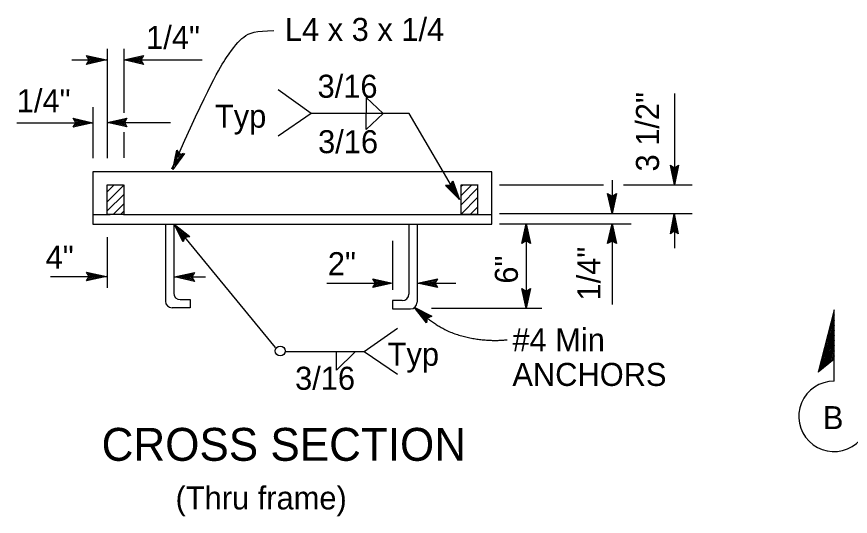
# Model space of a CAD drawing. Extents: x -894 to 866, y -476 to 714.
# Drawn here: x -557.6 to -304.4, y 91.3 to 243.2 of the extents above; entities that cross this region are included whole.
import ezdxf

# ---------------------------------------------------------------- set-up
doc = ezdxf.new("R2010")
doc.units = 0
for name, color, linetype in [('22 Misc Cnst Det', 7, 'Continuous'), ('56 Stage 3 Anno', 7, 'Continuous'), ('57 Undefined', 7, 'Continuous'), ('60 Nongeo Data', 7, 'Continuous')]:
    doc.layers.add(name, color=color, linetype=linetype)

msp = doc.modelspace()

# ---------------------------------------------------------------- linework, layer by layer
at = {"layer": '22 Misc Cnst Det'}
for p, q in [((-309.32, 154.09), (-314.15, 135.14)), ((-309.32, 152.53), (-313.65, 135.55)), ((-309.32, 132.38), (-309.32, 154.09)), ((-309.32, 150.97), (-313.15, 135.95)), ((-309.32, 149.42), (-312.65, 136.36)), ((-309.32, 147.86), (-312.14, 136.76)), ((-309.32, 146.3), (-311.64, 137.17)), ((-309.32, 144.74), (-311.14, 137.57)), ((-309.32, 143.18), (-310.64, 137.98)), ((-309.32, 141.62), (-310.14, 138.39)), ((-309.32, 140.06), (-309.64, 138.79)), ((-309.32, 139.05), (-314.15, 135.14))]:
    msp.add_line(p, q, dxfattribs=at)
msp.add_arc((-309.32, 121.67), 10.72, 90, 0.0005, dxfattribs=at)
at = {"layer": '56 Stage 3 Anno'}
for p, q in [((-530.1, 233.45), (-530.1, 200.23)), ((-525.07, 233.45), (-525.07, 213.98)), ((-535.55, 230.04), (-536.35, 231.38)), ((-536.35, 231.38), (-536.35, 231.38)), ((-536.35, 231.38), (-530.35, 230.04)), ((-536.13, 231.03), (-531.73, 230.05)), ((-535.9, 230.67), (-533.11, 230.05)), ((-525.08, 230.04), (-519.08, 231.37)), ((-523.69, 230.05), (-519.32, 231.02)), ((-522.32, 230.04), (-519.5, 230.67)), ((-519.08, 231.37), (-519.88, 230.04)), ((-519.08, 231.37), (-519.08, 231.37)), ((-540.85, 230.04), (-530.35, 230.04)), ((-530.35, 230.04), (-536.35, 228.71)), ((-536.35, 228.71), (-535.55, 230.04)), ((-536.35, 228.71), (-536.35, 228.71)), ((-531.74, 230.04), (-536.11, 229.07)), ((-533.11, 230.05), (-535.94, 229.42)), ((-535.72, 230.32), (-534.49, 230.05)), ((-534.49, 230.05), (-535.7, 229.78)), ((-530.35, 230.04), (-530.35, 230.04)), ((-525.08, 230.04), (-501.28, 230.04)), ((-519.08, 228.7), (-525.08, 230.04)), ((-525.08, 230.04), (-525.08, 230.04)), ((-519.3, 229.06), (-523.7, 230.04)), ((-519.53, 229.42), (-522.32, 230.04)), ((-520.94, 230.04), (-519.73, 230.31)), ((-519.71, 229.77), (-520.94, 230.04)), ((-519.88, 230.04), (-519.08, 228.7)), ((-519.08, 228.7), (-519.08, 228.7)), ((-468.12, 213.75), (-478.19, 220.91)), ((-451.41, 218.59), (-451.41, 213.75)), ((-451.41, 218.59), (-446.33, 213.72)), ((-357.81, 219.84), (-357.81, 192.16)), ((-534.43, 215.65), (-534.43, 200.23)), ((-468.12, 213.75), (-478.19, 206.91)), ((-438.4, 213.75), (-468.12, 213.75)), ((-451.41, 208.91), (-446.33, 213.79)), ((-451.41, 208.91), (-451.41, 213.75)), ((-423.07, 187.6), (-438.4, 213.75)), ((-557.61, 210.97), (-534.43, 210.97)), ((-539.63, 210.97), (-540.43, 212.31)), ((-540.43, 212.31), (-540.43, 212.31)), ((-540.43, 212.31), (-534.43, 210.97)), ((-534.43, 210.97), (-540.43, 209.64)), ((-540.43, 209.64), (-539.63, 210.97)), ((-540.22, 211.96), (-535.81, 210.98)), ((-535.82, 210.97), (-540.2, 210)), ((-537.19, 210.98), (-540.02, 210.35)), ((-539.98, 211.6), (-537.19, 210.98)), ((-539.81, 211.25), (-538.58, 210.98)), ((-538.58, 210.98), (-539.79, 210.71)), ((-534.43, 210.97), (-534.43, 210.97)), ((-530.1, 211.05), (-524.1, 212.38)), ((-524.1, 209.71), (-530.1, 211.05)), ((-530.1, 211.05), (-530.1, 211.05)), ((-530.1, 211.05), (-510.86, 211.05)), ((-524.32, 210.07), (-528.72, 211.05)), ((-528.71, 211.06), (-524.34, 212.02)), ((-527.34, 211.05), (-524.51, 211.68)), ((-524.55, 210.43), (-527.34, 211.05)), ((-525.96, 211.05), (-524.75, 211.32)), ((-524.73, 210.78), (-525.96, 211.05)), ((-524.1, 212.38), (-524.9, 211.05)), ((-524.9, 211.05), (-524.1, 209.71)), ((-524.1, 212.38), (-524.1, 212.38)), ((-540.43, 209.64), (-540.43, 209.64)), ((-525.07, 208.07), (-525.07, 200.26)), ((-524.1, 209.71), (-524.1, 209.71)), ((-357.78, 192.08), (-358.97, 198.08)), ((-358.97, 198.08), (-358.97, 198.08)), ((-358.97, 198.08), (-357.78, 197.28)), ((-357.78, 193.47), (-358.65, 197.84)), ((-357.77, 194.84), (-358.34, 197.67)), ((-357.78, 197.28), (-356.57, 198.08)), ((-356.57, 198.08), (-357.78, 192.08)), ((-356.89, 197.86), (-357.78, 193.46)), ((-357.21, 197.63), (-357.77, 194.84)), ((-356.57, 198.08), (-356.57, 198.08)), ((-357.77, 196.22), (-358.02, 197.43)), ((-357.53, 197.45), (-357.77, 196.22)), ((-376.76, 193.45), (-376.76, 183.39)), ((-410.99, 192.08), (-379.38, 192.08)), ((-373.31, 192.08), (-352.38, 192.08)), ((-357.78, 192.08), (-357.78, 192.08)), ((-376.76, 183.39), (-378.09, 189.39)), ((-378.09, 189.39), (-378.09, 189.39)), ((-378.09, 189.39), (-376.76, 188.59)), ((-376.77, 184.78), (-377.73, 189.15)), ((-376.76, 186.15), (-377.39, 188.97)), ((-376.76, 187.53), (-377.03, 188.74)), ((-376.76, 188.59), (-375.42, 189.39)), ((-375.42, 189.39), (-376.76, 183.39)), ((-375.78, 189.17), (-376.76, 184.77)), ((-376.14, 188.93), (-376.76, 186.15)), ((-376.49, 188.76), (-376.76, 187.53)), ((-375.42, 189.39), (-375.42, 189.39)), ((-410.99, 183.38), (-352.38, 183.38)), ((-376.76, 183.39), (-376.76, 183.39)), ((-359.04, 177.21), (-357.84, 183.21)), ((-357.84, 183.21), (-357.84, 183.21)), ((-357.84, 183.21), (-356.64, 177.21)), ((-357.81, 183.38), (-357.81, 172.84)), ((-478.98, 142.65), (-509.77, 180.11)), ((-410.99, 180.19), (-371, 180.19)), ((-404.2, 174.22), (-402.86, 180.22)), ((-402.86, 180.22), (-402.86, 154.55)), ((-402.86, 180.22), (-402.86, 180.22)), ((-402.86, 180.22), (-401.53, 174.22)), ((-378.1, 174.19), (-376.76, 180.19)), ((-376.76, 180.19), (-376.76, 180.19)), ((-376.76, 180.19), (-375.43, 174.19)), ((-376.76, 180.19), (-376.76, 155.68)), ((-358.72, 177.42), (-357.84, 181.83)), ((-358.4, 177.66), (-357.84, 180.45)), ((-357.84, 180.45), (-357.28, 177.62)), ((-357.83, 181.82), (-356.96, 177.44)), ((-403.84, 174.44), (-402.86, 178.84)), ((-403.48, 174.67), (-402.86, 177.46)), ((-402.86, 178.83), (-401.89, 174.46)), ((-402.86, 177.46), (-402.24, 174.64)), ((-377.75, 174.41), (-376.76, 178.81)), ((-377.39, 174.64), (-376.77, 177.43)), ((-376.77, 177.43), (-376.14, 174.61)), ((-376.76, 178.8), (-375.79, 174.43)), ((-357.84, 178.01), (-359.04, 177.21)), ((-358.09, 177.83), (-357.84, 179.06)), ((-357.84, 179.06), (-357.6, 177.86)), ((-356.64, 177.21), (-357.84, 178.01)), ((-530.1, 176.21), (-530.1, 160.75)), ((-443.43, 175.06), (-443.43, 160.12)), ((-402.86, 175.02), (-404.2, 174.22)), ((-403.14, 174.85), (-402.86, 176.08)), ((-402.86, 176.08), (-402.59, 174.87)), ((-401.53, 174.22), (-402.86, 175.02)), ((-376.76, 174.99), (-378.1, 174.19)), ((-377.04, 174.82), (-376.77, 176.05)), ((-376.77, 176.05), (-376.5, 174.84)), ((-375.43, 174.19), (-376.76, 174.99)), ((-359.04, 177.21), (-359.04, 177.21)), ((-356.64, 177.21), (-356.64, 177.21)), ((-404.2, 174.22), (-404.2, 174.22)), ((-401.53, 174.22), (-401.53, 174.22)), ((-378.1, 174.19), (-378.1, 174.19)), ((-375.43, 174.19), (-375.43, 174.19)), ((-535.55, 164.18), (-536.35, 165.51)), ((-536.35, 165.51), (-536.35, 165.51)), ((-536.35, 165.51), (-530.35, 164.18)), ((-536.13, 165.16), (-531.73, 164.18)), ((-535.9, 164.8), (-533.11, 164.18)), ((-509.62, 164.06), (-503.62, 165.39)), ((-508.23, 164.06), (-503.86, 165.03)), ((-506.86, 164.06), (-504.04, 164.68)), ((-503.62, 165.39), (-504.42, 164.06)), ((-503.62, 165.39), (-503.62, 165.39)), ((-547.29, 164.18), (-530.35, 164.18)), ((-530.35, 164.18), (-536.35, 162.84)), ((-536.35, 162.84), (-535.55, 164.18)), ((-536.35, 162.85), (-536.35, 162.85)), ((-531.74, 164.17), (-536.11, 163.2)), ((-533.11, 164.18), (-535.94, 163.55)), ((-535.72, 164.45), (-534.49, 164.18)), ((-534.49, 164.18), (-535.7, 163.91)), ((-530.35, 164.18), (-530.35, 164.18)), ((-509.62, 164.06), (-500.22, 164.06)), ((-503.62, 162.72), (-509.62, 164.06)), ((-509.62, 164.06), (-509.62, 164.06)), ((-503.84, 163.07), (-508.25, 164.06)), ((-504.08, 163.43), (-506.86, 164.06)), ((-505.48, 164.05), (-504.27, 164.32)), ((-504.25, 163.78), (-505.48, 164.05)), ((-504.42, 164.06), (-503.62, 162.72)), ((-503.62, 162.72), (-503.62, 162.72)), ((-463.44, 162.14), (-444.48, 162.14)), ((-448.64, 162.18), (-449.44, 163.52)), ((-449.44, 163.52), (-449.44, 163.52)), ((-449.44, 163.52), (-443.44, 162.18)), ((-443.44, 162.18), (-449.44, 160.85)), ((-449.44, 160.85), (-448.64, 162.18)), ((-449.22, 163.16), (-444.82, 162.18)), ((-444.83, 162.17), (-449.2, 161.21)), ((-446.2, 162.18), (-449.03, 161.55)), ((-448.99, 162.8), (-446.2, 162.18)), ((-448.81, 162.45), (-447.58, 162.18)), ((-447.58, 162.18), (-448.79, 161.91)), ((-443.44, 162.18), (-443.44, 162.18)), ((-435.83, 162.2), (-424.17, 162.2)), ((-435.81, 162.2), (-429.81, 163.53)), ((-429.81, 160.86), (-435.81, 162.2)), ((-435.81, 162.2), (-435.81, 162.2)), ((-430.03, 161.21), (-434.43, 162.19)), ((-434.42, 162.2), (-430.05, 163.17)), ((-433.05, 162.19), (-430.22, 162.82)), ((-430.26, 161.57), (-433.05, 162.19)), ((-431.67, 162.19), (-430.46, 162.46)), ((-430.44, 161.92), (-431.67, 162.19)), ((-429.81, 163.53), (-430.61, 162.2)), ((-430.61, 162.2), (-429.81, 160.86)), ((-429.81, 163.53), (-429.81, 163.53)), ((-449.44, 160.85), (-449.44, 160.85)), ((-429.81, 160.86), (-429.81, 160.86)), ((-402.86, 154.55), (-404.19, 160.55)), ((-404.19, 160.55), (-404.19, 160.55)), ((-404.19, 160.55), (-402.86, 159.75)), ((-402.86, 155.94), (-403.83, 160.31)), ((-402.86, 157.31), (-403.48, 160.13)), ((-402.86, 158.69), (-403.12, 159.9)), ((-402.86, 159.75), (-401.52, 160.55)), ((-401.52, 160.55), (-402.86, 154.55)), ((-401.88, 160.33), (-402.86, 155.93)), ((-402.23, 160.1), (-402.86, 157.31)), ((-402.58, 159.92), (-402.86, 158.69)), ((-401.52, 160.55), (-401.52, 160.55)), ((-431.62, 154.55), (-398.11, 154.55)), ((-402.86, 154.55), (-402.86, 154.55)), ((-452.03, 141.36), (-441.96, 148.52)), ((-476.07, 141.36), (-452.03, 141.36)), ((-454.8, 141.32), (-460.44, 135.68)), ((-460.44, 135.68), (-460.44, 141.29)), ((-452.03, 141.36), (-441.96, 134.52))]:
    msp.add_line(p, q, dxfattribs=at)
for points in [[(-506.59, 201.6), (-510.18, 196.73), (-508.99, 202.66), (-508.76, 202.32), (-509.63, 197.98), (-506.99, 201.55), (-507.39, 201.5), (-509.08, 199.21), (-508.52, 201.99), (-508.29, 201.66), (-508.53, 200.46), (-507.8, 201.45), (-508.11, 201.41), (-508.99, 202.66), (-508.11, 201.41)], [(-425.11, 193.3), (-423.07, 187.6), (-427.33, 191.9), (-426.92, 191.91), (-423.8, 188.76), (-425.29, 192.94), (-425.47, 192.58), (-424.52, 189.9), (-426.51, 191.91), (-426.11, 191.92), (-425.24, 191.05), (-425.66, 192.21), (-425.8, 191.93), (-427.33, 191.9), (-425.8, 191.93)], [(-507.04, 174.71), (-509.77, 180.11), (-505, 176.38), (-505.41, 176.32), (-508.89, 179.05), (-506.9, 175.09), (-506.76, 175.48), (-508.04, 178.01), (-505.81, 176.26), (-506.21, 176.2), (-507.18, 176.96), (-506.62, 175.86), (-506.52, 176.16), (-505, 176.38), (-506.52, 176.16)], [(-433.15, 150.09), (-436.82, 154.9), (-431.46, 152.1), (-431.84, 151.96), (-435.77, 154.02), (-433.08, 150.49), (-433.02, 150.89), (-434.74, 153.15), (-432.23, 151.83), (-432.61, 151.7), (-433.7, 152.27), (-432.95, 151.29), (-432.9, 151.6), (-431.46, 152.1), (-432.9, 151.6)]]:
    msp.add_lwpolyline(points, close=True, dxfattribs=at)
msp.add_circle((-477.56, 141.56), 1.5, dxfattribs=at)
for points, degree in [([(-510.48, 196.89), (-498.87, 222.94), (-493.08, 232.25), (-488.94, 237.54), (-484.93, 238.96), (-479.5, 238.96)], 3), ([(-436.82, 154.9), (-429.52, 147.98), (-415.13, 144.24), (-408.59, 144.99)], 2)]:
    msp.add_open_spline(points, degree=degree, dxfattribs=at)
at = {"layer": '60 Nongeo Data'}
for p, q in [((-413.31, 196.07), (-534.43, 196.07)), ((-534.43, 196.07), (-534.43, 180.07)), ((-413.31, 180.07), (-413.31, 196.07)), ((-530.11, 192.07), (-525.16, 192.07)), ((-530.1, 183.13), (-530.1, 192.11)), ((-525.1, 192.09), (-525.1, 183.06)), ((-422.64, 183.06), (-422.64, 192.08)), ((-422.61, 192.08), (-417.68, 192.08)), ((-417.64, 192.13), (-417.64, 183.06)), ((-534.43, 183.07), (-529.2, 183.07)), ((-525.12, 183.07), (-530.11, 183.07)), ((-525.12, 183.07), (-417.87, 183.07)), ((-417.68, 183.08), (-422.61, 183.08)), ((-418.53, 183.07), (-413.31, 183.07)), ((-534.43, 180.07), (-413.31, 180.07)), ((-512.41, 180.07), (-512.41, 156.67)), ((-509.91, 180.07), (-509.91, 159.17)), ((-438.47, 180.03), (-438.47, 158.86)), ((-435.97, 180.03), (-435.97, 156.36)), ((-507.91, 157.17), (-505.91, 157.17)), ((-507.91, 157.17), (-506.91, 157.17)), ((-505.91, 157.17), (-504.91, 157.17)), ((-504.91, 157.17), (-504.91, 154.67)), ((-505.91, 154.67), (-510.41, 154.67)), ((-504.91, 154.67), (-505.91, 154.67)), ((-442.47, 156.86), (-443.47, 156.86)), ((-443.47, 156.86), (-443.47, 154.36)), ((-440.47, 156.86), (-442.47, 156.86)), ((-443.47, 154.36), (-442.47, 154.36)), ((-442.47, 154.36), (-437.97, 154.36))]:
    msp.add_line(p, q, dxfattribs=at)
for points in [[(-527.95, 192.08), (-530.1, 189.94)], [(-530.06, 186.99), (-525.12, 191.92)], [(-422.62, 188.82), (-419.35, 192.09)], [(-422.61, 186.02), (-417.61, 191.02)], [(-422.59, 191.62), (-422.13, 192.08)], [(-530.09, 184.12), (-525.1, 189.11)], [(-422.61, 183.18), (-417.61, 188.18)], [(-528.31, 183.07), (-525.08, 186.3)], [(-419.88, 183.09), (-417.64, 185.33)], [(-526.05, 183.07), (-525.09, 184.03)]]:
    msp.add_lwpolyline(points, dxfattribs=at)
for centre, start, end in [((-507.91, 159.17), 180, 270), ((-440.47, 158.86), 270, 0), ((-510.41, 156.67), 180, 270), ((-437.97, 156.36), 270, 0)]:
    msp.add_arc(centre, 2, start, end, dxfattribs=at)

# ---------------------------------------------------------------- texts
at = {"layer": '56 Stage 3 Anno'}
msp.add_text('B', height=7, dxfattribs=at).set_placement((-312.71, 117.79))
at = {"layer": '57 Undefined'}
for s, height, p in [('L4 x 3 x 1/4', 7, (-476.14, 235.83)), ('1/4"', 7, (-518.28, 233.38)), ('3/16', 7, (-466.21, 218.55)), ('1/4"', 7, (-557.58, 214.14)), ('Typ', 7, (-497.39, 209.46)), ('3/16', 7, (-466.05, 201.69)), ('4"', 7, (-548.81, 166.54)), ('2"', 7, (-463.09, 164.6)), ('#4 Min', 7, (-407.03, 141.43)), ('Typ', 7, (-444.92, 137.07)), ('3/16', 7, (-473.04, 129.76)), ('ANCHORS', 7, (-407.03, 130.93)), ('CROSS SECTION', 10, (-531.81, 108.16)), ('(Thru frame)', 7, (-509.35, 93.38))]:
    msp.add_text(s, height=height, dxfattribs=at).set_placement(p)
for s, p in [('3 1/2"', (-362.49, 196.14)), ('1/4"', (-380.29, 156.91)), ('6"', (-405.36, 162.03))]:
    msp.add_text(s, height=7, rotation=90, dxfattribs=at).set_placement(p)

doc.saveas('drawing.dxf')
